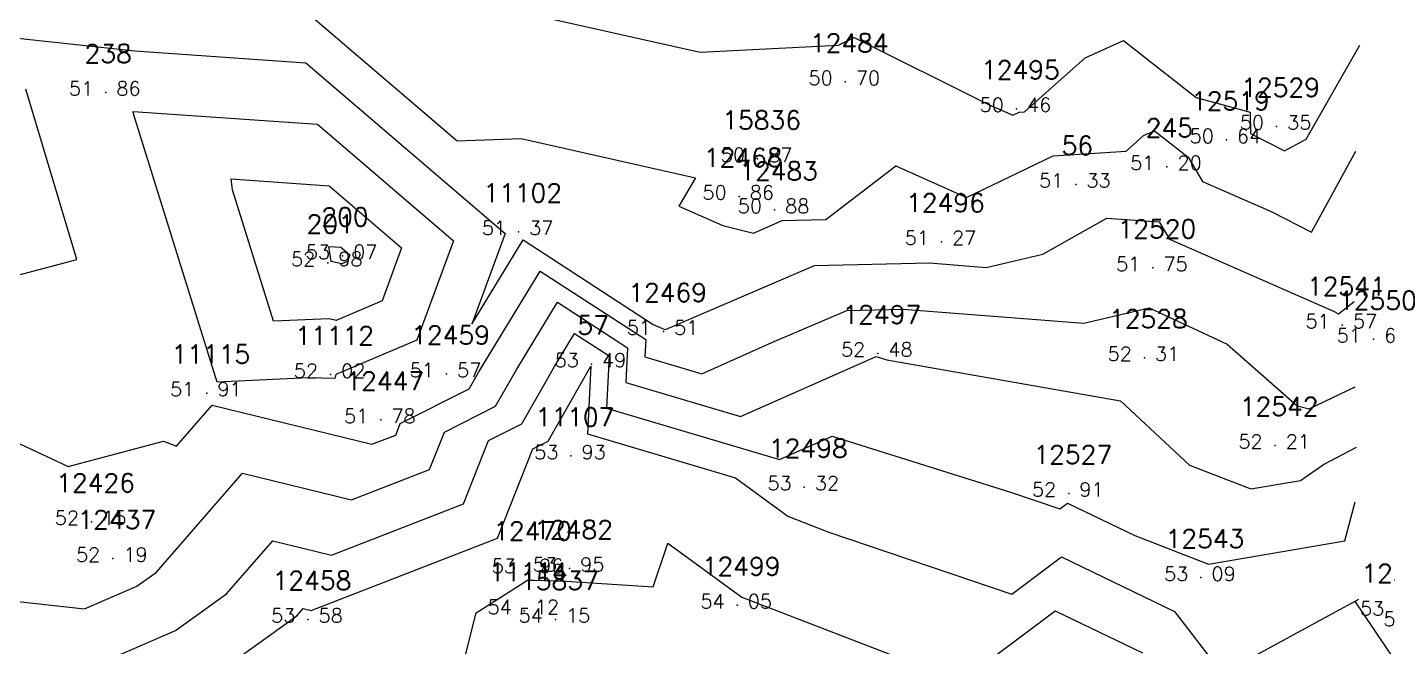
# Model space of a CAD drawing. Header units: millimetres. Extents: x 1412565 to 1412813, y 4931476 to 4931699.
# Drawn here: x 1412688.18 to 1412707.42, y 4931593.12 to 4931601.88 of the extents above; entities that cross this region are included whole.
import ezdxf
from ezdxf.enums import TextEntityAlignment as Align

# ---------------------------------------------------------------- set-up
doc = ezdxf.new("R2010")
doc.units = ezdxf.units.MM
for name, color, linetype in [('CIVIL', 50, 'Continuous'), ('CIVIL-DRAW', 80, 'Continuous'), ('CIVIL-NONAME', 130, 'Continuous'), ('CIVIL-TEXT', 240, 'Continuous'), ('CIVIL-Z', 50, 'Continuous'), ('Tcontours1', 7, 'Continuous'), ('Tcontours2', 7, 'Continuous')]:
    doc.layers.add(name, color=color, linetype=linetype)
doc.styles.add('CIVILCADMAIN', font='TXT.SHX')
doc.styles.get("Standard").update_dxf_attribs({"font": 'arial.ttf'})

# ---------------------------------------------------------------- blocks, each defined once
blk = doc.blocks.new('CIVIL-ZZ')
at = {"layer": 'CIVIL-DRAW'}
blk.add_point((0, 0), dxfattribs=at)
at = {"layer": 'CIVIL-NONAME'}
blk.add_attdef('NAME', text='', height=1.8, dxfattribs=at).set_placement((0, 2.1), align=Align.CENTER)
at = {"layer": 'CIVIL-TEXT', "flags": 8}
blk.add_attdef('TEXT', text='', height=2, dxfattribs=at).set_placement((0.2, -3.3), align=Align.CENTER)
at = {"layer": 'CIVIL-Z'}
blk.add_attdef('Z1', text='', height=1.6, dxfattribs=at).set_placement((-0.75, -0.225), align=Align.RIGHT)
blk.add_attdef('Z2', (0.75, -0.225), '', height=1.6, dxfattribs=at)

msp = doc.modelspace()

# ---------------------------------------------------------------- linework, layer by layer
at = {"layer": 'Tcontours1'}
for points, elevation in [([(1412687.848, 4931602.631), (1412690.275, 4931602.366), (1412691.956, 4931602.248), (1412694.26, 4931600.274), (1412695.164, 4931600.308), (1412697.631, 4931599.752), (1412697.394, 4931599.353), (1412698.02, 4931599.079), (1412698.451, 4931598.972), (1412698.859, 4931599.148), (1412699.476, 4931599.162), (1412700.466, 4931599.921), (1412701.463, 4931599.477), (1412702.691, 4931600.066), (1412703.724, 4931600.132), (1412703.969, 4931600.35), (1412704.124, 4931600.419), (1412704.6, 4931600.046), (1412704.803, 4931599.703), (1412705.775, 4931599.276), (1412706.345, 4931598.983), (1412706.973, 4931600.129)], 51), ([(1412689.678, 4931600.693), (1412692.287, 4931600.51), (1412694.207, 4931598.864), (1412693.689, 4931597.459), (1412692.543, 4931596.97), (1412692.529, 4931596.917), (1412692.152, 4931596.923), (1412690.864, 4931596.865), (1412689.682, 4931600.659), (1412689.678, 4931600.693)], 52), ([(1412692.446, 4931598.784), (1412692.617, 4931598.772), (1412692.743, 4931598.664), (1412692.709, 4931598.572), (1412692.629, 4931598.538), (1412692.477, 4931598.572), (1412692.446, 4931598.784)], 53), ([(1412685.214, 4931597.331), (1412688.758, 4931595.67), (1412690.109, 4931596.028), (1412690.292, 4931595.958), (1412690.797, 4931596.538), (1412693.054, 4931595.985), (1412693.391, 4931596.116), (1412693.455, 4931596.278), (1412694.431, 4931596.769), (1412694.569, 4931597.011), (1412695.436, 4931598.434), (1412696.928, 4931597.466), (1412696.915, 4931597.224), (1412697.719, 4931596.984), (1412698.711, 4931597.423), (1412699.772, 4931597.879), (1412700.567, 4931597.897), (1412703.125, 4931597.699), (1412704.046, 4931597.913), (1412705.153, 4931597.403), (1412706.142, 4931596.528), (1412706.309, 4931596.486), (1412706.964, 4931596.798)], 52), ([(1412688.343, 4931592.513), (1412690.276, 4931593.351), (1412690.998, 4931593.869), (1412691.653, 4931594.621), (1412692.482, 4931594.419), (1412694.35, 4931595.144), (1412694.706, 4931596.041), (1412695.176, 4931596.277), (1412695.637, 4931597.084), (1412695.922, 4931597.552), (1412696.412, 4931597.234), (1412696.373, 4931596.496), (1412698.818, 4931595.769), (1412699.566, 4931596.1), (1412702.089, 4931595.31), (1412702.787, 4931595.073), (1412702.894, 4931595.153), (1412703.845, 4931594.695), (1412704.887, 4931594.291), (1412706.815, 4931594.619), (1412706.962, 4931595.174)], 53), ([(1412694.29, 4931592.646), (1412694.53, 4931593.603), (1412695.255, 4931594.065), (1412695.35, 4931594.063), (1412695.8, 4931594.05), (1412697.035, 4931593.97), (1412697.241, 4931594.589), (1412698.285, 4931593.824), (1412700.427, 4931592.997)], 54), ([(1412707.932, 4931592.325), (1412706.956, 4931593.773)], 54), ([(1412701.423, 4931592.658), (1412702.721, 4931593.633), (1412703.954, 4931593.039)], 54)]:
    msp.add_lwpolyline(points, dxfattribs=dict(at, elevation=elevation))
at = {"layer": 'Tcontours2'}
for points, elevation in [([(1412687.096, 4931603.982), (1412689.485, 4931603.332), (1412690.847, 4931603.184), (1412691.791, 4931603.117), (1412693.085, 4931602.009), (1412695.21, 4931602.088), (1412697.699, 4931601.528), (1412699.652, 4931601.629), (1412699.874, 4931601.738), (1412701.767, 4931600.793), (1412702.118, 4931600.637), (1412702.209, 4931600.681), (1412702.285, 4931600.686), (1412703.142, 4931601.45), (1412703.684, 4931601.693), (1412704.711, 4931600.887), (1412705.478, 4931600.68), (1412705.483, 4931600.382), (1412705.964, 4931600.135), (1412706.268, 4931600.301), (1412707.027, 4931601.629)], 50.5), ([(1412687.956, 4931601.739), (1412689.702, 4931601.549), (1412692.122, 4931601.379), (1412694.94, 4931598.964), (1412694.467, 4931597.683), (1412695.193, 4931598.875), (1412697.034, 4931597.681), (1412697.196, 4931597.609), (1412697.205, 4931597.607), (1412699.316, 4931598.513), (1412700.939, 4931598.55), (1412701.745, 4931598.487), (1412702.543, 4931598.673), (1412703.451, 4931599.182), (1412704.191, 4931599.13), (1412704.334, 4931598.888), (1412706.657, 4931597.867), (1412706.727, 4931597.831), (1412706.95, 4931598.004)], 51.5), ([(1412687.653, 4931598.271), (1412688.881, 4931598.596), (1412688.158, 4931601.008)], 51.5), ([(1412691.062, 4931599.738), (1412692.452, 4931599.641), (1412693.475, 4931598.764), (1412693.199, 4931598.015), (1412692.548, 4931597.738), (1412692.45, 4931597.76), (1412691.663, 4931597.725), (1412691.084, 4931599.583), (1412691.062, 4931599.738)], 52.5), ([(1412687.015, 4931593.874), (1412688.989, 4931593.659), (1412689.729, 4931593.98), (1412690.006, 4931594.178), (1412691.225, 4931595.579), (1412692.768, 4931595.202), (1412693.87, 4931595.63), (1412694.081, 4931596.159), (1412694.804, 4931596.523), (1412695.103, 4931597.048), (1412695.679, 4931597.993), (1412696.67, 4931597.35), (1412696.644, 4931596.86), (1412698.268, 4931596.377), (1412700.185, 4931597.225), (1412700.336, 4931597.178), (1412703.641, 4931596.602), (1412704.62, 4931595.688), (1412705.484, 4931595.354), (1412706.191, 4931595.474), (1412706.512, 4931595.699), (1412706.979, 4931595.943)], 52.5), ([(1412690.822, 4931592.722), (1412691.991, 4931593.559), (1412692.081, 4931593.663), (1412692.196, 4931593.635), (1412694.829, 4931594.657), (1412695.332, 4931595.922), (1412695.549, 4931596.031), (1412696.153, 4931597.09), (1412696.103, 4931596.133), (1412698.196, 4931595.51), (1412698.936, 4931594.968), (1412699.503, 4931594.749), (1412702.105, 4931593.866), (1412702.808, 4931594.393), (1412704.408, 4931593.622), (1412705.081, 4931592.743), (1412707.015, 4931593.794)], 53.5)]:
    msp.add_lwpolyline(points, dxfattribs=dict(at, elevation=elevation))

# ---------------------------------------------------------------- block references
at = {"layer": 'CIVIL'}
ref = msp.add_blockref('CIVIL-ZZ', (1412689.29, 4931600.96, 51.86), dxfattribs=dict(at, xscale=0.2, yscale=0.2))
ref.add_attrib('Z2', '86', (1412689.44, 4931600.915), dxfattribs={"layer": 'CIVIL-Z', "height": 0.2, "style": 'CIVILCADMAIN'})
ref.add_attrib('Z1', '51', (1412688.77, 4931600.915), dxfattribs={"layer": 'CIVIL-Z', "height": 0.2, "style": 'CIVILCADMAIN'})
ref.add_attrib('NAME', '238', (1412688.99, 4931601.38), dxfattribs={"layer": 'CIVIL-NONAME', "height": 0.26, "style": 'CIVILCADMAIN'})
ref = msp.add_blockref('CIVIL-ZZ', (1412699.75, 4931601.11, 50.7), dxfattribs=dict(at, xscale=0.2, yscale=0.2))
ref.add_attrib('Z2', '70', (1412699.9, 4931601.065), dxfattribs={"layer": 'CIVIL-Z', "height": 0.2, "style": 'CIVILCADMAIN'})
ref.add_attrib('Z1', '50', (1412699.23, 4931601.065), dxfattribs={"layer": 'CIVIL-Z', "height": 0.2, "style": 'CIVILCADMAIN'})
ref.add_attrib('NAME', '12484', (1412699.25, 4931601.53), dxfattribs={"layer": 'CIVIL-NONAME', "height": 0.26, "style": 'CIVILCADMAIN'})
ref = msp.add_blockref('CIVIL-ZZ', (1412702.17, 4931600.73, 50.46), dxfattribs=dict(at, xscale=0.2, yscale=0.2))
ref.add_attrib('Z2', '46', (1412702.32, 4931600.685), dxfattribs={"layer": 'CIVIL-Z', "height": 0.2, "style": 'CIVILCADMAIN'})
ref.add_attrib('Z1', '50', (1412701.65, 4931600.685), dxfattribs={"layer": 'CIVIL-Z', "height": 0.2, "style": 'CIVILCADMAIN'})
ref.add_attrib('NAME', '12495', (1412701.67, 4931601.15), dxfattribs={"layer": 'CIVIL-NONAME', "height": 0.26, "style": 'CIVILCADMAIN'})
ref = msp.add_blockref('CIVIL-ZZ', (1412705.85, 4931600.48, 50.35), dxfattribs=dict(at, xscale=0.2, yscale=0.2))
ref.add_attrib('Z2', '35', (1412706, 4931600.435), dxfattribs={"layer": 'CIVIL-Z', "height": 0.2, "style": 'CIVILCADMAIN'})
ref.add_attrib('Z1', '50', (1412705.33, 4931600.435), dxfattribs={"layer": 'CIVIL-Z', "height": 0.2, "style": 'CIVILCADMAIN'})
ref.add_attrib('NAME', '12529', (1412705.35, 4931600.9), dxfattribs={"layer": 'CIVIL-NONAME', "height": 0.26, "style": 'CIVILCADMAIN'})
ref = msp.add_blockref('CIVIL-ZZ', (1412705.14, 4931600.29, 50.64), dxfattribs=dict(at, xscale=0.2, yscale=0.2))
ref.add_attrib('Z2', '64', (1412705.29, 4931600.245), dxfattribs={"layer": 'CIVIL-Z', "height": 0.2, "style": 'CIVILCADMAIN'})
ref.add_attrib('Z1', '50', (1412704.62, 4931600.245), dxfattribs={"layer": 'CIVIL-Z', "height": 0.2, "style": 'CIVILCADMAIN'})
ref.add_attrib('NAME', '12519', (1412704.64, 4931600.71), dxfattribs={"layer": 'CIVIL-NONAME', "height": 0.26, "style": 'CIVILCADMAIN'})
ref = msp.add_blockref('CIVIL-ZZ', (1412698.51, 4931600.02, 50.87), dxfattribs=dict(at, xscale=0.2, yscale=0.2))
ref.add_attrib('Z2', '87', (1412698.66, 4931599.975), dxfattribs={"layer": 'CIVIL-Z', "height": 0.2, "style": 'CIVILCADMAIN'})
ref.add_attrib('Z1', '50', (1412697.99, 4931599.975), dxfattribs={"layer": 'CIVIL-Z', "height": 0.2, "style": 'CIVILCADMAIN'})
ref.add_attrib('NAME', '15836', (1412698.01, 4931600.44), dxfattribs={"layer": 'CIVIL-NONAME', "height": 0.26, "style": 'CIVILCADMAIN'})
ref = msp.add_blockref('CIVIL-ZZ', (1412704.3, 4931599.91, 51.2), dxfattribs=dict(at, xscale=0.2, yscale=0.2))
ref.add_attrib('Z2', '20', (1412704.45, 4931599.865), dxfattribs={"layer": 'CIVIL-Z', "height": 0.2, "style": 'CIVILCADMAIN'})
ref.add_attrib('Z1', '51', (1412703.78, 4931599.865), dxfattribs={"layer": 'CIVIL-Z', "height": 0.2, "style": 'CIVILCADMAIN'})
ref.add_attrib('NAME', '245', (1412704, 4931600.33), dxfattribs={"layer": 'CIVIL-NONAME', "height": 0.26, "style": 'CIVILCADMAIN'})
ref = msp.add_blockref('CIVIL-ZZ', (1412703.01, 4931599.66, 51.33), dxfattribs=dict(at, xscale=0.2, yscale=0.2))
ref.add_attrib('Z2', '33', (1412703.16, 4931599.615), dxfattribs={"layer": 'CIVIL-Z', "height": 0.2, "style": 'CIVILCADMAIN'})
ref.add_attrib('Z1', '51', (1412702.49, 4931599.615), dxfattribs={"layer": 'CIVIL-Z', "height": 0.2, "style": 'CIVILCADMAIN'})
ref.add_attrib('NAME', '56', (1412702.81, 4931600.08), dxfattribs={"layer": 'CIVIL-NONAME', "height": 0.26, "style": 'CIVILCADMAIN'})
ref = msp.add_blockref('CIVIL-ZZ', (1412698.25, 4931599.49, 50.86), dxfattribs=dict(at, xscale=0.2, yscale=0.2))
ref.add_attrib('Z2', '86', (1412698.4, 4931599.445), dxfattribs={"layer": 'CIVIL-Z', "height": 0.2, "style": 'CIVILCADMAIN'})
ref.add_attrib('Z1', '50', (1412697.73, 4931599.445), dxfattribs={"layer": 'CIVIL-Z', "height": 0.2, "style": 'CIVILCADMAIN'})
ref.add_attrib('NAME', '12468', (1412697.75, 4931599.91), dxfattribs={"layer": 'CIVIL-NONAME', "height": 0.26, "style": 'CIVILCADMAIN'})
ref = msp.add_blockref('CIVIL-ZZ', (1412698.75, 4931599.3, 50.88), dxfattribs=dict(at, xscale=0.2, yscale=0.2))
ref.add_attrib('Z2', '88', (1412698.9, 4931599.255), dxfattribs={"layer": 'CIVIL-Z', "height": 0.2, "style": 'CIVILCADMAIN'})
ref.add_attrib('Z1', '50', (1412698.23, 4931599.255), dxfattribs={"layer": 'CIVIL-Z', "height": 0.2, "style": 'CIVILCADMAIN'})
ref.add_attrib('NAME', '12483', (1412698.25, 4931599.72), dxfattribs={"layer": 'CIVIL-NONAME', "height": 0.26, "style": 'CIVILCADMAIN'})
ref = msp.add_blockref('CIVIL-ZZ', (1412695.13, 4931598.99, 51.37), dxfattribs=dict(at, xscale=0.2, yscale=0.2))
ref.add_attrib('Z2', '37', (1412695.28, 4931598.945), dxfattribs={"layer": 'CIVIL-Z', "height": 0.2, "style": 'CIVILCADMAIN'})
ref.add_attrib('Z1', '51', (1412694.61, 4931598.945), dxfattribs={"layer": 'CIVIL-Z', "height": 0.2, "style": 'CIVILCADMAIN'})
ref.add_attrib('NAME', '11102', (1412694.63, 4931599.41), dxfattribs={"layer": 'CIVIL-NONAME', "height": 0.26, "style": 'CIVILCADMAIN'})
ref = msp.add_blockref('CIVIL-ZZ', (1412701.11, 4931598.85, 51.27), dxfattribs=dict(at, xscale=0.2, yscale=0.2))
ref.add_attrib('Z2', '27', (1412701.26, 4931598.805), dxfattribs={"layer": 'CIVIL-Z', "height": 0.2, "style": 'CIVILCADMAIN'})
ref.add_attrib('Z1', '51', (1412700.59, 4931598.805), dxfattribs={"layer": 'CIVIL-Z', "height": 0.2, "style": 'CIVILCADMAIN'})
ref.add_attrib('NAME', '12496', (1412700.61, 4931599.27), dxfattribs={"layer": 'CIVIL-NONAME', "height": 0.26, "style": 'CIVILCADMAIN'})
ref = msp.add_blockref('CIVIL-ZZ', (1412692.64, 4931598.65, 53.07), dxfattribs=dict(at, xscale=0.2, yscale=0.2))
ref.add_attrib('Z2', '07', (1412692.79, 4931598.605), dxfattribs={"layer": 'CIVIL-Z', "height": 0.2, "style": 'CIVILCADMAIN'})
ref.add_attrib('Z1', '53', (1412692.12, 4931598.605), dxfattribs={"layer": 'CIVIL-Z', "height": 0.2, "style": 'CIVILCADMAIN'})
ref.add_attrib('NAME', '200', (1412692.34, 4931599.07), dxfattribs={"layer": 'CIVIL-NONAME', "height": 0.26, "style": 'CIVILCADMAIN'})
ref = msp.add_blockref('CIVIL-ZZ', (1412692.43, 4931598.55, 52.98), dxfattribs=dict(at, xscale=0.2, yscale=0.2))
ref.add_attrib('Z2', '98', (1412692.58, 4931598.505), dxfattribs={"layer": 'CIVIL-Z', "height": 0.2, "style": 'CIVILCADMAIN'})
ref.add_attrib('Z1', '52', (1412691.91, 4931598.505), dxfattribs={"layer": 'CIVIL-Z', "height": 0.2, "style": 'CIVILCADMAIN'})
ref.add_attrib('NAME', '201', (1412692.13, 4931598.97), dxfattribs={"layer": 'CIVIL-NONAME', "height": 0.26, "style": 'CIVILCADMAIN'})
ref = msp.add_blockref('CIVIL-ZZ', (1412704.1, 4931598.48, 51.75), dxfattribs=dict(at, xscale=0.2, yscale=0.2))
ref.add_attrib('Z2', '75', (1412704.25, 4931598.435), dxfattribs={"layer": 'CIVIL-Z', "height": 0.2, "style": 'CIVILCADMAIN'})
ref.add_attrib('Z1', '51', (1412703.58, 4931598.435), dxfattribs={"layer": 'CIVIL-Z', "height": 0.2, "style": 'CIVILCADMAIN'})
ref.add_attrib('NAME', '12520', (1412703.6, 4931598.9), dxfattribs={"layer": 'CIVIL-NONAME', "height": 0.26, "style": 'CIVILCADMAIN'})
ref = msp.add_blockref('CIVIL-ZZ', (1412706.78, 4931597.67, 51.57), dxfattribs=dict(at, xscale=0.2, yscale=0.2))
ref.add_attrib('Z2', '57', (1412706.93, 4931597.625), dxfattribs={"layer": 'CIVIL-Z', "height": 0.2, "style": 'CIVILCADMAIN'})
ref.add_attrib('Z1', '51', (1412706.26, 4931597.625), dxfattribs={"layer": 'CIVIL-Z', "height": 0.2, "style": 'CIVILCADMAIN'})
ref.add_attrib('NAME', '12541', (1412706.28, 4931598.09), dxfattribs={"layer": 'CIVIL-NONAME', "height": 0.26, "style": 'CIVILCADMAIN'})
ref = msp.add_blockref('CIVIL-ZZ', (1412697.18, 4931597.58, 51.51), dxfattribs=dict(at, xscale=0.2, yscale=0.2))
ref.add_attrib('Z2', '51', (1412697.33, 4931597.535), dxfattribs={"layer": 'CIVIL-Z', "height": 0.2, "style": 'CIVILCADMAIN'})
ref.add_attrib('Z1', '51', (1412696.66, 4931597.535), dxfattribs={"layer": 'CIVIL-Z', "height": 0.2, "style": 'CIVILCADMAIN'})
ref.add_attrib('NAME', '12469', (1412696.68, 4931598), dxfattribs={"layer": 'CIVIL-NONAME', "height": 0.26, "style": 'CIVILCADMAIN'})
ref = msp.add_blockref('CIVIL-ZZ', (1412707.22, 4931597.47, 51.6), dxfattribs=dict(at, xscale=0.2, yscale=0.2))
ref.add_attrib('Z2', '60', (1412707.37, 4931597.425), dxfattribs={"layer": 'CIVIL-Z', "height": 0.2, "style": 'CIVILCADMAIN'})
ref.add_attrib('Z1', '51', (1412706.7, 4931597.425), dxfattribs={"layer": 'CIVIL-Z', "height": 0.2, "style": 'CIVILCADMAIN'})
ref.add_attrib('NAME', '12550', (1412706.72, 4931597.89), dxfattribs={"layer": 'CIVIL-NONAME', "height": 0.26, "style": 'CIVILCADMAIN'})
ref = msp.add_blockref('CIVIL-ZZ', (1412700.21, 4931597.27, 52.48), dxfattribs=dict(at, xscale=0.2, yscale=0.2))
ref.add_attrib('Z2', '48', (1412700.36, 4931597.225), dxfattribs={"layer": 'CIVIL-Z', "height": 0.2, "style": 'CIVILCADMAIN'})
ref.add_attrib('Z1', '52', (1412699.69, 4931597.225), dxfattribs={"layer": 'CIVIL-Z', "height": 0.2, "style": 'CIVILCADMAIN'})
ref.add_attrib('NAME', '12497', (1412699.71, 4931597.69), dxfattribs={"layer": 'CIVIL-NONAME', "height": 0.26, "style": 'CIVILCADMAIN'})
ref = msp.add_blockref('CIVIL-ZZ', (1412696.16, 4931597.12, 53.49), dxfattribs=dict(at, xscale=0.2, yscale=0.2))
ref.add_attrib('Z2', '49', (1412696.31, 4931597.075), dxfattribs={"layer": 'CIVIL-Z', "height": 0.2, "style": 'CIVILCADMAIN'})
ref.add_attrib('Z1', '53', (1412695.64, 4931597.075), dxfattribs={"layer": 'CIVIL-Z', "height": 0.2, "style": 'CIVILCADMAIN'})
ref.add_attrib('NAME', '57', (1412695.96, 4931597.54), dxfattribs={"layer": 'CIVIL-NONAME', "height": 0.26, "style": 'CIVILCADMAIN'})
ref = msp.add_blockref('CIVIL-ZZ', (1412703.98, 4931597.21, 52.31), dxfattribs=dict(at, xscale=0.2, yscale=0.2))
ref.add_attrib('Z2', '31', (1412704.13, 4931597.165), dxfattribs={"layer": 'CIVIL-Z', "height": 0.2, "style": 'CIVILCADMAIN'})
ref.add_attrib('Z1', '52', (1412703.46, 4931597.165), dxfattribs={"layer": 'CIVIL-Z', "height": 0.2, "style": 'CIVILCADMAIN'})
ref.add_attrib('NAME', '12528', (1412703.48, 4931597.63), dxfattribs={"layer": 'CIVIL-NONAME', "height": 0.26, "style": 'CIVILCADMAIN'})
ref = msp.add_blockref('CIVIL-ZZ', (1412692.47, 4931596.97, 52.02), dxfattribs=dict(at, xscale=0.2, yscale=0.2))
ref.add_attrib('Z2', '02', (1412692.62, 4931596.925), dxfattribs={"layer": 'CIVIL-Z', "height": 0.2, "style": 'CIVILCADMAIN'})
ref.add_attrib('Z1', '52', (1412691.95, 4931596.925), dxfattribs={"layer": 'CIVIL-Z', "height": 0.2, "style": 'CIVILCADMAIN'})
ref.add_attrib('NAME', '11112', (1412691.97, 4931597.39), dxfattribs={"layer": 'CIVIL-NONAME', "height": 0.26, "style": 'CIVILCADMAIN'})
ref = msp.add_blockref('CIVIL-ZZ', (1412694.11, 4931596.98, 51.57), dxfattribs=dict(at, xscale=0.2, yscale=0.2))
ref.add_attrib('Z2', '57', (1412694.26, 4931596.935), dxfattribs={"layer": 'CIVIL-Z', "height": 0.2, "style": 'CIVILCADMAIN'})
ref.add_attrib('Z1', '51', (1412693.59, 4931596.935), dxfattribs={"layer": 'CIVIL-Z', "height": 0.2, "style": 'CIVILCADMAIN'})
ref.add_attrib('NAME', '12459', (1412693.61, 4931597.4), dxfattribs={"layer": 'CIVIL-NONAME', "height": 0.26, "style": 'CIVILCADMAIN'})
ref = msp.add_blockref('CIVIL-ZZ', (1412690.72, 4931596.71, 51.91), dxfattribs=dict(at, xscale=0.2, yscale=0.2))
ref.add_attrib('Z2', '91', (1412690.87, 4931596.665), dxfattribs={"layer": 'CIVIL-Z', "height": 0.2, "style": 'CIVILCADMAIN'})
ref.add_attrib('Z1', '51', (1412690.2, 4931596.665), dxfattribs={"layer": 'CIVIL-Z', "height": 0.2, "style": 'CIVILCADMAIN'})
ref.add_attrib('NAME', '11115', (1412690.22, 4931597.13), dxfattribs={"layer": 'CIVIL-NONAME', "height": 0.26, "style": 'CIVILCADMAIN'})
ref = msp.add_blockref('CIVIL-ZZ', (1412693.18, 4931596.33, 51.78), dxfattribs=dict(at, xscale=0.2, yscale=0.2))
ref.add_attrib('Z2', '78', (1412693.33, 4931596.285), dxfattribs={"layer": 'CIVIL-Z', "height": 0.2, "style": 'CIVILCADMAIN'})
ref.add_attrib('Z1', '51', (1412692.66, 4931596.285), dxfattribs={"layer": 'CIVIL-Z', "height": 0.2, "style": 'CIVILCADMAIN'})
ref.add_attrib('NAME', '12447', (1412692.68, 4931596.75), dxfattribs={"layer": 'CIVIL-NONAME', "height": 0.26, "style": 'CIVILCADMAIN'})
ref = msp.add_blockref('CIVIL-ZZ', (1412705.83, 4931595.97, 52.21), dxfattribs=dict(at, xscale=0.2, yscale=0.2))
ref.add_attrib('Z2', '21', (1412705.98, 4931595.925), dxfattribs={"layer": 'CIVIL-Z', "height": 0.2, "style": 'CIVILCADMAIN'})
ref.add_attrib('Z1', '52', (1412705.31, 4931595.925), dxfattribs={"layer": 'CIVIL-Z', "height": 0.2, "style": 'CIVILCADMAIN'})
ref.add_attrib('NAME', '12542', (1412705.33, 4931596.39), dxfattribs={"layer": 'CIVIL-NONAME', "height": 0.26, "style": 'CIVILCADMAIN'})
ref = msp.add_blockref('CIVIL-ZZ', (1412695.87, 4931595.82, 53.93), dxfattribs=dict(at, xscale=0.2, yscale=0.2))
ref.add_attrib('Z2', '93', (1412696.02, 4931595.775), dxfattribs={"layer": 'CIVIL-Z', "height": 0.2, "style": 'CIVILCADMAIN'})
ref.add_attrib('Z1', '53', (1412695.35, 4931595.775), dxfattribs={"layer": 'CIVIL-Z', "height": 0.2, "style": 'CIVILCADMAIN'})
ref.add_attrib('NAME', '11107', (1412695.37, 4931596.24), dxfattribs={"layer": 'CIVIL-NONAME', "height": 0.26, "style": 'CIVILCADMAIN'})
ref = msp.add_blockref('CIVIL-ZZ', (1412699.17, 4931595.38, 53.32), dxfattribs=dict(at, xscale=0.2, yscale=0.2))
ref.add_attrib('Z2', '32', (1412699.32, 4931595.335), dxfattribs={"layer": 'CIVIL-Z', "height": 0.2, "style": 'CIVILCADMAIN'})
ref.add_attrib('Z1', '53', (1412698.65, 4931595.335), dxfattribs={"layer": 'CIVIL-Z', "height": 0.2, "style": 'CIVILCADMAIN'})
ref.add_attrib('NAME', '12498', (1412698.67, 4931595.8), dxfattribs={"layer": 'CIVIL-NONAME', "height": 0.26, "style": 'CIVILCADMAIN'})
ref = msp.add_blockref('CIVIL-ZZ', (1412702.91, 4931595.29, 52.91), dxfattribs=dict(at, xscale=0.2, yscale=0.2))
ref.add_attrib('Z2', '91', (1412703.06, 4931595.245), dxfattribs={"layer": 'CIVIL-Z', "height": 0.2, "style": 'CIVILCADMAIN'})
ref.add_attrib('Z1', '52', (1412702.39, 4931595.245), dxfattribs={"layer": 'CIVIL-Z', "height": 0.2, "style": 'CIVILCADMAIN'})
ref.add_attrib('NAME', '12527', (1412702.41, 4931595.71), dxfattribs={"layer": 'CIVIL-NONAME', "height": 0.26, "style": 'CIVILCADMAIN'})
ref = msp.add_blockref('CIVIL-ZZ', (1412689.09, 4931594.89, 52.15), dxfattribs=dict(at, xscale=0.2, yscale=0.2))
ref.add_attrib('Z2', '15', (1412689.24, 4931594.845), dxfattribs={"layer": 'CIVIL-Z', "height": 0.2, "style": 'CIVILCADMAIN'})
ref.add_attrib('Z1', '52', (1412688.57, 4931594.845), dxfattribs={"layer": 'CIVIL-Z', "height": 0.2, "style": 'CIVILCADMAIN'})
ref.add_attrib('NAME', '12426', (1412688.59, 4931595.31), dxfattribs={"layer": 'CIVIL-NONAME', "height": 0.26, "style": 'CIVILCADMAIN'})
ref = msp.add_blockref('CIVIL-ZZ', (1412689.39, 4931594.37, 52.19), dxfattribs=dict(at, xscale=0.2, yscale=0.2))
ref.add_attrib('Z2', '19', (1412689.54, 4931594.325), dxfattribs={"layer": 'CIVIL-Z', "height": 0.2, "style": 'CIVILCADMAIN'})
ref.add_attrib('Z1', '52', (1412688.87, 4931594.325), dxfattribs={"layer": 'CIVIL-Z', "height": 0.2, "style": 'CIVILCADMAIN'})
ref.add_attrib('NAME', '12437', (1412688.89, 4931594.79), dxfattribs={"layer": 'CIVIL-NONAME', "height": 0.26, "style": 'CIVILCADMAIN'})
ref = msp.add_blockref('CIVIL-ZZ', (1412695.27, 4931594.21, 53.96), dxfattribs=dict(at, xscale=0.2, yscale=0.2))
ref.add_attrib('Z2', '96', (1412695.42, 4931594.165), dxfattribs={"layer": 'CIVIL-Z', "height": 0.2, "style": 'CIVILCADMAIN'})
ref.add_attrib('Z1', '53', (1412694.75, 4931594.165), dxfattribs={"layer": 'CIVIL-Z', "height": 0.2, "style": 'CIVILCADMAIN'})
ref.add_attrib('NAME', '12470', (1412694.77, 4931594.63), dxfattribs={"layer": 'CIVIL-NONAME', "height": 0.26, "style": 'CIVILCADMAIN'})
ref = msp.add_blockref('CIVIL-ZZ', (1412695.85, 4931594.23, 53.95), dxfattribs=dict(at, xscale=0.2, yscale=0.2))
ref.add_attrib('Z2', '95', (1412696, 4931594.185), dxfattribs={"layer": 'CIVIL-Z', "height": 0.2, "style": 'CIVILCADMAIN'})
ref.add_attrib('Z1', '53', (1412695.33, 4931594.185), dxfattribs={"layer": 'CIVIL-Z', "height": 0.2, "style": 'CIVILCADMAIN'})
ref.add_attrib('NAME', '12482', (1412695.35, 4931594.65), dxfattribs={"layer": 'CIVIL-NONAME', "height": 0.26, "style": 'CIVILCADMAIN'})
ref = msp.add_blockref('CIVIL-ZZ', (1412704.78, 4931594.1, 53.09), dxfattribs=dict(at, xscale=0.2, yscale=0.2))
ref.add_attrib('Z2', '09', (1412704.93, 4931594.055), dxfattribs={"layer": 'CIVIL-Z', "height": 0.2, "style": 'CIVILCADMAIN'})
ref.add_attrib('Z1', '53', (1412704.26, 4931594.055), dxfattribs={"layer": 'CIVIL-Z', "height": 0.2, "style": 'CIVILCADMAIN'})
ref.add_attrib('NAME', '12543', (1412704.28, 4931594.52), dxfattribs={"layer": 'CIVIL-NONAME', "height": 0.26, "style": 'CIVILCADMAIN'})
ref = msp.add_blockref('CIVIL-ZZ', (1412695.21, 4931593.63, 54.12), dxfattribs=dict(at, xscale=0.2, yscale=0.2))
ref.add_attrib('Z2', '12', (1412695.36, 4931593.585), dxfattribs={"layer": 'CIVIL-Z', "height": 0.2, "style": 'CIVILCADMAIN'})
ref.add_attrib('Z1', '54', (1412694.69, 4931593.585), dxfattribs={"layer": 'CIVIL-Z', "height": 0.2, "style": 'CIVILCADMAIN'})
ref.add_attrib('NAME', '11114', (1412694.71, 4931594.05), dxfattribs={"layer": 'CIVIL-NONAME', "height": 0.26, "style": 'CIVILCADMAIN'})
ref = msp.add_blockref('CIVIL-ZZ', (1412698.22, 4931593.71, 54.05), dxfattribs=dict(at, xscale=0.2, yscale=0.2))
ref.add_attrib('Z2', '05', (1412698.37, 4931593.665), dxfattribs={"layer": 'CIVIL-Z', "height": 0.2, "style": 'CIVILCADMAIN'})
ref.add_attrib('Z1', '54', (1412697.7, 4931593.665), dxfattribs={"layer": 'CIVIL-Z', "height": 0.2, "style": 'CIVILCADMAIN'})
ref.add_attrib('NAME', '12499', (1412697.72, 4931594.13), dxfattribs={"layer": 'CIVIL-NONAME', "height": 0.26, "style": 'CIVILCADMAIN'})
ref = msp.add_blockref('CIVIL-ZZ', (1412707.55, 4931593.61, 53.59), dxfattribs=dict(at, xscale=0.2, yscale=0.2))
ref.add_attrib('Z2', '59', (1412707.7, 4931593.565), dxfattribs={"layer": 'CIVIL-Z', "height": 0.2, "style": 'CIVILCADMAIN'})
ref.add_attrib('Z1', '53', (1412707.03, 4931593.565), dxfattribs={"layer": 'CIVIL-Z', "height": 0.2, "style": 'CIVILCADMAIN'})
ref.add_attrib('NAME', '12563', (1412707.05, 4931594.03), dxfattribs={"layer": 'CIVIL-NONAME', "height": 0.26, "style": 'CIVILCADMAIN'})
ref = msp.add_blockref('CIVIL-ZZ', (1412692.15, 4931593.51, 53.58), dxfattribs=dict(at, xscale=0.2, yscale=0.2))
ref.add_attrib('Z2', '58', (1412692.3, 4931593.465), dxfattribs={"layer": 'CIVIL-Z', "height": 0.2, "style": 'CIVILCADMAIN'})
ref.add_attrib('Z1', '53', (1412691.63, 4931593.465), dxfattribs={"layer": 'CIVIL-Z', "height": 0.2, "style": 'CIVILCADMAIN'})
ref.add_attrib('NAME', '12458', (1412691.65, 4931593.93), dxfattribs={"layer": 'CIVIL-NONAME', "height": 0.26, "style": 'CIVILCADMAIN'})
ref = msp.add_blockref('CIVIL-ZZ', (1412695.65, 4931593.51, 54.15), dxfattribs=dict(at, xscale=0.2, yscale=0.2))
ref.add_attrib('Z2', '15', (1412695.8, 4931593.465), dxfattribs={"layer": 'CIVIL-Z', "height": 0.2, "style": 'CIVILCADMAIN'})
ref.add_attrib('Z1', '54', (1412695.13, 4931593.465), dxfattribs={"layer": 'CIVIL-Z', "height": 0.2, "style": 'CIVILCADMAIN'})
ref.add_attrib('NAME', '15837', (1412695.15, 4931593.93), dxfattribs={"layer": 'CIVIL-NONAME', "height": 0.26, "style": 'CIVILCADMAIN'})
ref = msp.add_blockref('CIVIL-ZZ', (1412707.88, 4931593.46, 54.11), dxfattribs=dict(at, xscale=0.2, yscale=0.2))
ref.add_attrib('Z2', '11', (1412708.03, 4931593.415), dxfattribs={"layer": 'CIVIL-Z', "height": 0.2, "style": 'CIVILCADMAIN'})
ref.add_attrib('Z1', '54', (1412707.36, 4931593.415), dxfattribs={"layer": 'CIVIL-Z', "height": 0.2, "style": 'CIVILCADMAIN'})
ref.add_attrib('NAME', '196', (1412707.58, 4931593.88), dxfattribs={"layer": 'CIVIL-NONAME', "height": 0.26, "style": 'CIVILCADMAIN'})

doc.saveas('drawing.dxf')
